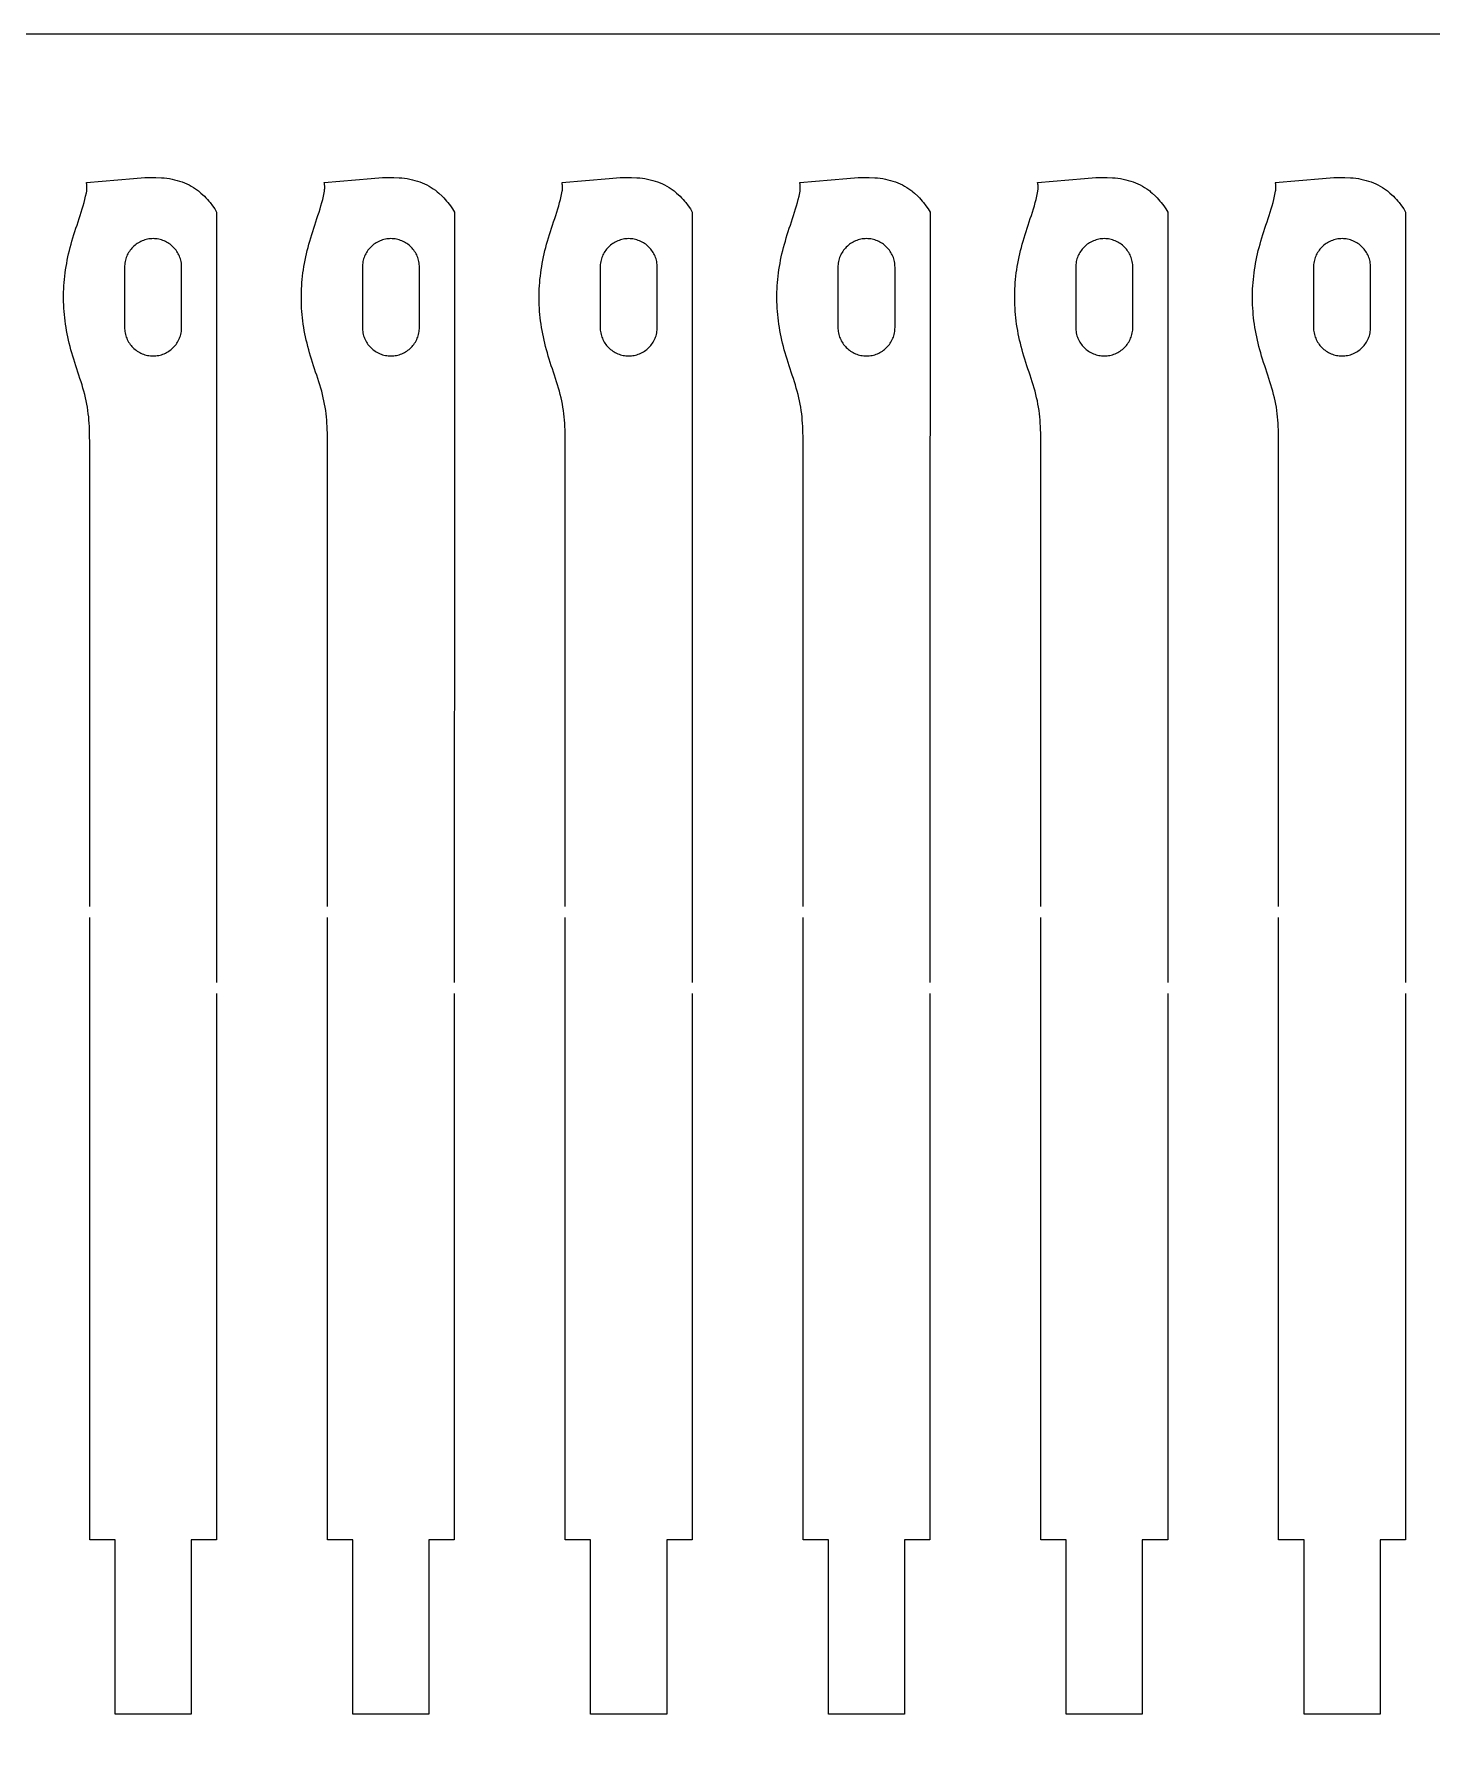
# Model space of a CAD drawing. Header units: millimetres. Extents: x 0 to 340, y 0 to 100.
# Drawn here: x 168.1 to 212.2, y 46 to 100 of the extents above; entities that cross this region are included whole.
import ezdxf

# ---------------------------------------------------------------- set-up
doc = ezdxf.new("R2010")
doc.units = ezdxf.units.MM
doc.layers.add('CUT_red', color=1, linetype='Continuous', true_color=0xff0000)
doc.layers.add('REF_delete', color=7, linetype='Continuous')

msp = doc.modelspace()

# ---------------------------------------------------------------- linework, layer by layer
at = {"layer": 'CUT_red', "true_color": 0xff0000}
for points in [[(169.825, 72.482), (169.825, 87.12), (169.823, 87.322), (169.821, 87.422), (169.818, 87.523), (169.814, 87.624), (169.808, 87.725), (169.801, 87.826), (169.792, 87.927), (169.781, 88.028), (169.767, 88.129), (169.752, 88.23), (169.734, 88.331), (169.714, 88.431), (169.692, 88.532), (169.667, 88.633), (169.641, 88.734), (169.612, 88.835), (169.582, 88.936), (169.551, 89.037), (169.518, 89.138), (169.484, 89.239), (169.451, 89.34), (169.417, 89.441), (169.384, 89.541), (169.351, 89.642), (169.32, 89.743), (169.289, 89.844), (169.259, 89.945), (169.231, 90.046), (169.204, 90.147), (169.179, 90.248), (169.155, 90.349), (169.133, 90.449), (169.113, 90.55), (169.094, 90.651), (169.077, 90.752), (169.061, 90.853), (169.047, 90.954), (169.035, 91.055), (169.025, 91.156), (169.016, 91.257), (169.01, 91.358), (169.004, 91.459), (169.001, 91.559), (169, 91.66), (169, 91.761), (169.002, 91.862), (169.005, 91.963), (169.011, 92.064), (169.018, 92.165), (169.027, 92.266), (169.038, 92.367), (169.05, 92.468), (169.064, 92.568), (169.08, 92.669), (169.098, 92.77), (169.117, 92.871), (169.138, 92.972), (169.16, 93.073), (169.184, 93.174), (169.21, 93.275), (169.237, 93.376), (169.266, 93.476), (169.295, 93.577), (169.326, 93.678), (169.358, 93.779), (169.391, 93.88), (169.424, 93.981), (169.458, 94.082), (169.492, 94.183), (169.525, 94.284), (169.557, 94.385), (169.589, 94.486), (169.619, 94.586), (169.647, 94.687), (169.673, 94.788), (169.697, 94.889), (169.72, 94.996), (169.729, 95.05), (169.732, 95.077), (169.735, 95.104), (169.737, 95.131), (169.738, 95.158), (169.738, 95.186), (169.737, 95.213), (169.735, 95.241), (169.731, 95.269), (169.725, 95.296), (169.722, 95.31), (169.719, 95.324), (171.205, 95.448), (171.561, 95.475), (171.737, 95.481), (171.913, 95.482), (172.086, 95.474), (172.171, 95.466), (172.256, 95.456), (172.339, 95.444), (172.422, 95.429), (172.503, 95.411), (172.583, 95.39), (172.661, 95.367), (172.738, 95.34), (172.813, 95.311), (172.887, 95.279), (172.958, 95.245), (173.028, 95.207), (173.096, 95.167), (173.162, 95.124), (173.226, 95.079), (173.257, 95.056), (173.287, 95.031), (173.334, 94.99), (173.443, 94.889), (173.492, 94.839), (173.538, 94.788), (173.582, 94.738), (173.624, 94.687), (173.7, 94.586), (173.77, 94.486), (173.829, 94.385), (173.829, 94.284), (173.829, 94.183), (173.829, 94.082), (173.829, 93.981), (173.829, 93.88), (173.829, 93.779), (173.829, 93.678), (173.829, 93.577), (173.829, 93.476), (173.829, 93.376), (173.829, 93.275), (173.829, 93.174), (173.829, 93.073), (173.829, 92.972), (173.829, 92.871), (173.829, 92.77), (173.829, 92.669), (173.829, 92.568), (173.829, 92.468), (173.829, 92.367), (173.829, 92.266), (173.829, 92.165), (173.829, 92.064), (173.829, 91.963), (173.829, 91.913), (173.829, 91.887), (173.829, 91.862), (173.829, 91.811), (173.829, 91.799), (173.829, 91.786), (173.829, 91.774), (173.829, 91.767), (173.829, 91.761), (173.829, 91.66), (173.829, 91.654), (173.829, 91.648), (173.829, 91.642), (173.829, 91.635), (173.829, 91.623), (173.829, 91.61), (173.829, 91.559), (173.829, 91.459), (173.829, 91.358), (173.829, 91.257), (173.829, 91.156), (173.829, 91.055), (173.829, 90.954), (173.829, 90.853), (173.829, 90.752), (173.829, 90.651), (173.829, 90.55), (173.829, 90.449), (173.829, 90.349), (173.829, 90.248), (173.829, 90.147), (173.829, 90.046), (173.829, 89.945), (173.829, 89.844), (173.829, 89.743), (173.829, 89.642), (173.829, 89.541), (173.829, 89.441), (173.829, 89.34), (173.829, 89.239), (173.829, 89.138), (173.829, 89.037), (173.829, 88.936), (173.829, 88.835), (173.829, 88.734), (173.829, 88.633), (173.829, 88.532), (173.829, 88.431), (173.829, 88.331), (173.829, 88.23), (173.829, 88.129), (173.829, 88.028), (173.829, 87.927), (173.829, 87.826), (173.829, 87.725), (173.829, 87.624), (173.829, 87.523), (173.829, 87.422), (173.826, 87.221), (173.825, 70.082)], [(177.325, 72.482), (177.325, 87.12), (177.323, 87.322), (177.321, 87.422), (177.318, 87.523), (177.314, 87.624), (177.308, 87.725), (177.301, 87.826), (177.292, 87.927), (177.281, 88.028), (177.267, 88.129), (177.252, 88.23), (177.234, 88.331), (177.214, 88.431), (177.192, 88.532), (177.167, 88.633), (177.141, 88.734), (177.112, 88.835), (177.082, 88.936), (177.051, 89.037), (177.018, 89.138), (176.984, 89.239), (176.951, 89.34), (176.917, 89.441), (176.884, 89.541), (176.851, 89.642), (176.82, 89.743), (176.789, 89.844), (176.759, 89.945), (176.731, 90.046), (176.704, 90.147), (176.679, 90.248), (176.655, 90.349), (176.633, 90.449), (176.613, 90.55), (176.594, 90.651), (176.577, 90.752), (176.561, 90.853), (176.547, 90.954), (176.535, 91.055), (176.525, 91.156), (176.516, 91.257), (176.51, 91.358), (176.504, 91.459), (176.501, 91.559), (176.5, 91.66), (176.5, 91.761), (176.502, 91.862), (176.505, 91.963), (176.511, 92.064), (176.518, 92.165), (176.527, 92.266), (176.538, 92.367), (176.55, 92.468), (176.564, 92.568), (176.58, 92.669), (176.598, 92.77), (176.617, 92.871), (176.638, 92.972), (176.66, 93.073), (176.684, 93.174), (176.71, 93.275), (176.737, 93.376), (176.766, 93.476), (176.795, 93.577), (176.826, 93.678), (176.858, 93.779), (176.891, 93.88), (176.924, 93.981), (176.958, 94.082), (176.992, 94.183), (177.025, 94.284), (177.057, 94.385), (177.089, 94.486), (177.119, 94.586), (177.147, 94.687), (177.173, 94.788), (177.197, 94.889), (177.22, 94.996), (177.229, 95.05), (177.232, 95.077), (177.235, 95.104), (177.237, 95.131), (177.238, 95.158), (177.238, 95.186), (177.237, 95.213), (177.235, 95.241), (177.231, 95.269), (177.225, 95.296), (177.222, 95.31), (177.219, 95.324), (178.705, 95.448), (179.061, 95.475), (179.237, 95.481), (179.413, 95.482), (179.586, 95.474), (179.671, 95.466), (179.756, 95.456), (179.839, 95.444), (179.922, 95.429), (180.003, 95.411), (180.083, 95.39), (180.161, 95.367), (180.238, 95.34), (180.313, 95.311), (180.387, 95.279), (180.458, 95.245), (180.528, 95.207), (180.596, 95.167), (180.662, 95.124), (180.726, 95.079), (180.757, 95.056), (180.787, 95.031), (180.834, 94.99), (180.943, 94.889), (180.992, 94.839), (181.038, 94.788), (181.082, 94.738), (181.124, 94.687), (181.2, 94.586), (181.27, 94.486), (181.329, 94.385), (181.329, 94.284), (181.329, 94.183), (181.329, 94.082), (181.329, 93.981), (181.329, 93.88), (181.329, 93.779), (181.329, 93.678), (181.329, 93.577), (181.329, 93.476), (181.329, 93.376), (181.329, 93.275), (181.329, 93.174), (181.329, 93.073), (181.329, 92.972), (181.329, 92.871), (181.329, 92.77), (181.329, 92.669), (181.329, 92.568), (181.329, 92.468), (181.329, 92.367), (181.329, 92.266), (181.329, 92.165), (181.329, 92.064), (181.329, 91.963), (181.329, 91.913), (181.329, 91.887), (181.329, 91.862), (181.329, 91.811), (181.329, 91.799), (181.329, 91.786), (181.329, 91.774), (181.329, 91.767), (181.329, 91.761), (181.329, 91.66), (181.329, 91.654), (181.329, 91.648), (181.329, 91.642), (181.329, 91.635), (181.329, 91.623), (181.329, 91.61), (181.329, 91.559), (181.329, 91.459), (181.329, 91.358), (181.329, 91.257), (181.329, 91.156), (181.329, 91.055), (181.329, 90.954), (181.329, 90.853), (181.329, 90.752), (181.329, 90.651), (181.329, 90.55), (181.329, 90.449), (181.329, 90.349), (181.329, 90.248), (181.329, 90.147), (181.329, 90.046), (181.329, 89.945), (181.329, 89.844), (181.329, 89.743), (181.329, 89.642), (181.329, 89.541), (181.329, 89.441), (181.329, 89.34), (181.329, 89.239), (181.329, 89.138), (181.329, 89.037), (181.329, 88.936), (181.329, 88.835), (181.329, 88.734), (181.329, 88.633), (181.329, 88.532), (181.329, 88.431), (181.329, 88.331), (181.329, 88.23), (181.329, 88.129), (181.329, 88.028), (181.329, 87.927), (181.329, 87.826), (181.329, 87.725), (181.329, 87.624), (181.329, 87.523), (181.329, 87.422), (181.326, 87.221), (181.325, 70.082)], [(184.825, 72.482), (184.825, 87.12), (184.823, 87.322), (184.821, 87.422), (184.818, 87.523), (184.814, 87.624), (184.808, 87.725), (184.801, 87.826), (184.792, 87.927), (184.781, 88.028), (184.767, 88.129), (184.752, 88.23), (184.734, 88.331), (184.714, 88.431), (184.692, 88.532), (184.667, 88.633), (184.641, 88.734), (184.612, 88.835), (184.582, 88.936), (184.551, 89.037), (184.518, 89.138), (184.484, 89.239), (184.451, 89.34), (184.417, 89.441), (184.384, 89.541), (184.351, 89.642), (184.32, 89.743), (184.289, 89.844), (184.259, 89.945), (184.231, 90.046), (184.204, 90.147), (184.179, 90.248), (184.155, 90.349), (184.133, 90.449), (184.113, 90.55), (184.094, 90.651), (184.077, 90.752), (184.061, 90.853), (184.047, 90.954), (184.035, 91.055), (184.025, 91.156), (184.016, 91.257), (184.01, 91.358), (184.004, 91.459), (184.001, 91.559), (184, 91.66), (184, 91.761), (184.002, 91.862), (184.005, 91.963), (184.011, 92.064), (184.018, 92.165), (184.027, 92.266), (184.038, 92.367), (184.05, 92.468), (184.064, 92.568), (184.08, 92.669), (184.098, 92.77), (184.117, 92.871), (184.138, 92.972), (184.16, 93.073), (184.184, 93.174), (184.21, 93.275), (184.237, 93.376), (184.266, 93.476), (184.295, 93.577), (184.326, 93.678), (184.358, 93.779), (184.391, 93.88), (184.424, 93.981), (184.458, 94.082), (184.492, 94.183), (184.525, 94.284), (184.557, 94.385), (184.589, 94.486), (184.619, 94.586), (184.647, 94.687), (184.673, 94.788), (184.697, 94.889), (184.72, 94.996), (184.729, 95.05), (184.732, 95.077), (184.735, 95.104), (184.737, 95.131), (184.738, 95.158), (184.738, 95.186), (184.737, 95.213), (184.735, 95.241), (184.731, 95.269), (184.725, 95.296), (184.722, 95.31), (184.719, 95.324), (186.205, 95.448), (186.561, 95.475), (186.737, 95.481), (186.913, 95.482), (187.086, 95.474), (187.171, 95.466), (187.256, 95.456), (187.339, 95.444), (187.422, 95.429), (187.503, 95.411), (187.583, 95.39), (187.661, 95.367), (187.738, 95.34), (187.813, 95.311), (187.887, 95.279), (187.958, 95.245), (188.028, 95.207), (188.096, 95.167), (188.162, 95.124), (188.226, 95.079), (188.257, 95.056), (188.287, 95.031), (188.334, 94.99), (188.443, 94.889), (188.492, 94.839), (188.538, 94.788), (188.582, 94.738), (188.624, 94.687), (188.7, 94.586), (188.77, 94.486), (188.829, 94.385), (188.829, 94.284), (188.829, 94.183), (188.829, 94.082), (188.829, 93.981), (188.829, 93.88), (188.829, 93.779), (188.829, 93.678), (188.829, 93.577), (188.829, 93.476), (188.829, 93.376), (188.829, 93.275), (188.829, 93.174), (188.829, 93.073), (188.829, 92.972), (188.829, 92.871), (188.829, 92.77), (188.829, 92.669), (188.829, 92.568), (188.829, 92.468), (188.829, 92.367), (188.829, 92.266), (188.829, 92.165), (188.829, 92.064), (188.829, 91.963), (188.829, 91.913), (188.829, 91.887), (188.829, 91.862), (188.829, 91.811), (188.829, 91.799), (188.829, 91.786), (188.829, 91.774), (188.829, 91.767), (188.829, 91.761), (188.829, 91.66), (188.829, 91.654), (188.829, 91.648), (188.829, 91.642), (188.829, 91.635), (188.829, 91.623), (188.829, 91.61), (188.829, 91.559), (188.829, 91.459), (188.829, 91.358), (188.829, 91.257), (188.829, 91.156), (188.829, 91.055), (188.829, 90.954), (188.829, 90.853), (188.829, 90.752), (188.829, 90.651), (188.829, 90.55), (188.829, 90.449), (188.829, 90.349), (188.829, 90.248), (188.829, 90.147), (188.829, 90.046), (188.829, 89.945), (188.829, 89.844), (188.829, 89.743), (188.829, 89.642), (188.829, 89.541), (188.829, 89.441), (188.829, 89.34), (188.829, 89.239), (188.829, 89.138), (188.829, 89.037), (188.829, 88.936), (188.829, 88.835), (188.829, 88.734), (188.829, 88.633), (188.829, 88.532), (188.829, 88.431), (188.829, 88.331), (188.829, 88.23), (188.829, 88.129), (188.829, 88.028), (188.829, 87.927), (188.829, 87.826), (188.829, 87.725), (188.829, 87.624), (188.829, 87.523), (188.829, 87.422), (188.826, 87.221), (188.825, 70.082)], [(192.325, 72.482), (192.325, 87.12), (192.323, 87.322), (192.321, 87.422), (192.318, 87.523), (192.314, 87.624), (192.308, 87.725), (192.301, 87.826), (192.292, 87.927), (192.281, 88.028), (192.267, 88.129), (192.252, 88.23), (192.234, 88.331), (192.214, 88.431), (192.192, 88.532), (192.167, 88.633), (192.141, 88.734), (192.112, 88.835), (192.082, 88.936), (192.051, 89.037), (192.018, 89.138), (191.984, 89.239), (191.951, 89.34), (191.917, 89.441), (191.884, 89.541), (191.851, 89.642), (191.82, 89.743), (191.789, 89.844), (191.759, 89.945), (191.731, 90.046), (191.704, 90.147), (191.679, 90.248), (191.655, 90.349), (191.633, 90.449), (191.613, 90.55), (191.594, 90.651), (191.577, 90.752), (191.561, 90.853), (191.547, 90.954), (191.535, 91.055), (191.525, 91.156), (191.516, 91.257), (191.51, 91.358), (191.504, 91.459), (191.501, 91.559), (191.5, 91.66), (191.5, 91.761), (191.502, 91.862), (191.505, 91.963), (191.511, 92.064), (191.518, 92.165), (191.527, 92.266), (191.538, 92.367), (191.55, 92.468), (191.564, 92.568), (191.58, 92.669), (191.598, 92.77), (191.617, 92.871), (191.638, 92.972), (191.66, 93.073), (191.684, 93.174), (191.71, 93.275), (191.737, 93.376), (191.766, 93.476), (191.795, 93.577), (191.826, 93.678), (191.858, 93.779), (191.891, 93.88), (191.924, 93.981), (191.958, 94.082), (191.992, 94.183), (192.025, 94.284), (192.057, 94.385), (192.089, 94.486), (192.119, 94.586), (192.147, 94.687), (192.173, 94.788), (192.197, 94.889), (192.22, 94.996), (192.229, 95.05), (192.232, 95.077), (192.235, 95.104), (192.237, 95.131), (192.238, 95.158), (192.238, 95.186), (192.237, 95.213), (192.235, 95.241), (192.231, 95.269), (192.225, 95.296), (192.222, 95.31), (192.219, 95.324), (193.705, 95.448), (194.061, 95.475), (194.237, 95.481), (194.413, 95.482), (194.586, 95.474), (194.671, 95.466), (194.756, 95.456), (194.839, 95.444), (194.922, 95.429), (195.003, 95.411), (195.083, 95.39), (195.161, 95.367), (195.238, 95.34), (195.313, 95.311), (195.387, 95.279), (195.458, 95.245), (195.528, 95.207), (195.596, 95.167), (195.662, 95.124), (195.726, 95.079), (195.757, 95.056), (195.787, 95.031), (195.834, 94.99), (195.943, 94.889), (195.992, 94.839), (196.038, 94.788), (196.082, 94.738), (196.124, 94.687), (196.2, 94.586), (196.27, 94.486), (196.329, 94.385), (196.329, 94.284), (196.329, 94.183), (196.329, 94.082), (196.329, 93.981), (196.329, 93.88), (196.329, 93.779), (196.329, 93.678), (196.329, 93.577), (196.329, 93.476), (196.329, 93.376), (196.329, 93.275), (196.329, 93.174), (196.329, 93.073), (196.329, 92.972), (196.329, 92.871), (196.329, 92.77), (196.329, 92.669), (196.329, 92.568), (196.329, 92.468), (196.329, 92.367), (196.329, 92.266), (196.329, 92.165), (196.329, 92.064), (196.329, 91.963), (196.329, 91.913), (196.329, 91.887), (196.329, 91.862), (196.329, 91.811), (196.329, 91.799), (196.329, 91.786), (196.329, 91.774), (196.329, 91.767), (196.329, 91.761), (196.329, 91.66), (196.329, 91.654), (196.329, 91.648), (196.329, 91.642), (196.329, 91.635), (196.329, 91.623), (196.329, 91.61), (196.329, 91.559), (196.329, 91.459), (196.329, 91.358), (196.329, 91.257), (196.329, 91.156), (196.329, 91.055), (196.329, 90.954), (196.329, 90.853), (196.329, 90.752), (196.329, 90.651), (196.329, 90.55), (196.329, 90.449), (196.329, 90.349), (196.329, 90.248), (196.329, 90.147), (196.329, 90.046), (196.329, 89.945), (196.329, 89.844), (196.329, 89.743), (196.329, 89.642), (196.329, 89.541), (196.329, 89.441), (196.329, 89.34), (196.329, 89.239), (196.329, 89.138), (196.329, 89.037), (196.329, 88.936), (196.329, 88.835), (196.329, 88.734), (196.329, 88.633), (196.329, 88.532), (196.329, 88.431), (196.329, 88.331), (196.329, 88.23), (196.329, 88.129), (196.329, 88.028), (196.329, 87.927), (196.329, 87.826), (196.329, 87.725), (196.329, 87.624), (196.329, 87.523), (196.329, 87.422), (196.326, 87.221), (196.325, 70.082)], [(199.825, 72.482), (199.825, 87.12), (199.823, 87.322), (199.821, 87.422), (199.818, 87.523), (199.814, 87.624), (199.808, 87.725), (199.801, 87.826), (199.792, 87.927), (199.781, 88.028), (199.767, 88.129), (199.752, 88.23), (199.734, 88.331), (199.714, 88.431), (199.692, 88.532), (199.667, 88.633), (199.641, 88.734), (199.612, 88.835), (199.582, 88.936), (199.551, 89.037), (199.518, 89.138), (199.484, 89.239), (199.451, 89.34), (199.417, 89.441), (199.384, 89.541), (199.351, 89.642), (199.32, 89.743), (199.289, 89.844), (199.259, 89.945), (199.231, 90.046), (199.204, 90.147), (199.179, 90.248), (199.155, 90.349), (199.133, 90.449), (199.113, 90.55), (199.094, 90.651), (199.077, 90.752), (199.061, 90.853), (199.047, 90.954), (199.035, 91.055), (199.025, 91.156), (199.016, 91.257), (199.01, 91.358), (199.004, 91.459), (199.001, 91.559), (199, 91.66), (199, 91.761), (199.002, 91.862), (199.005, 91.963), (199.011, 92.064), (199.018, 92.165), (199.027, 92.266), (199.038, 92.367), (199.05, 92.468), (199.064, 92.568), (199.08, 92.669), (199.098, 92.77), (199.117, 92.871), (199.138, 92.972), (199.16, 93.073), (199.184, 93.174), (199.21, 93.275), (199.237, 93.376), (199.266, 93.476), (199.295, 93.577), (199.326, 93.678), (199.358, 93.779), (199.391, 93.88), (199.424, 93.981), (199.458, 94.082), (199.492, 94.183), (199.525, 94.284), (199.557, 94.385), (199.589, 94.486), (199.619, 94.586), (199.647, 94.687), (199.673, 94.788), (199.697, 94.889), (199.72, 94.996), (199.729, 95.05), (199.732, 95.077), (199.735, 95.104), (199.737, 95.131), (199.738, 95.158), (199.738, 95.186), (199.737, 95.213), (199.735, 95.241), (199.731, 95.269), (199.725, 95.296), (199.722, 95.31), (199.719, 95.324), (201.205, 95.448), (201.561, 95.475), (201.737, 95.481), (201.913, 95.482), (202.086, 95.474), (202.171, 95.466), (202.256, 95.456), (202.339, 95.444), (202.422, 95.429), (202.503, 95.411), (202.583, 95.39), (202.661, 95.367), (202.738, 95.34), (202.813, 95.311), (202.887, 95.279), (202.958, 95.245), (203.028, 95.207), (203.096, 95.167), (203.162, 95.124), (203.226, 95.079), (203.257, 95.056), (203.287, 95.031), (203.334, 94.99), (203.443, 94.889), (203.492, 94.839), (203.538, 94.788), (203.582, 94.738), (203.624, 94.687), (203.7, 94.586), (203.77, 94.486), (203.829, 94.385), (203.829, 94.284), (203.829, 94.183), (203.829, 94.082), (203.829, 93.981), (203.829, 93.88), (203.829, 93.779), (203.829, 93.678), (203.829, 93.577), (203.829, 93.476), (203.829, 93.376), (203.829, 93.275), (203.829, 93.174), (203.829, 93.073), (203.829, 92.972), (203.829, 92.871), (203.829, 92.77), (203.829, 92.669), (203.829, 92.568), (203.829, 92.468), (203.829, 92.367), (203.829, 92.266), (203.829, 92.165), (203.829, 92.064), (203.829, 91.963), (203.829, 91.913), (203.829, 91.887), (203.829, 91.862), (203.829, 91.811), (203.829, 91.799), (203.829, 91.786), (203.829, 91.774), (203.829, 91.767), (203.829, 91.761), (203.829, 91.66), (203.829, 91.654), (203.829, 91.648), (203.829, 91.642), (203.829, 91.635), (203.829, 91.623), (203.829, 91.61), (203.829, 91.559), (203.829, 91.459), (203.829, 91.358), (203.829, 91.257), (203.829, 91.156), (203.829, 91.055), (203.829, 90.954), (203.829, 90.853), (203.829, 90.752), (203.829, 90.651), (203.829, 90.55), (203.829, 90.449), (203.829, 90.349), (203.829, 90.248), (203.829, 90.147), (203.829, 90.046), (203.829, 89.945), (203.829, 89.844), (203.829, 89.743), (203.829, 89.642), (203.829, 89.541), (203.829, 89.441), (203.829, 89.34), (203.829, 89.239), (203.829, 89.138), (203.829, 89.037), (203.829, 88.936), (203.829, 88.835), (203.829, 88.734), (203.829, 88.633), (203.829, 88.532), (203.829, 88.431), (203.829, 88.331), (203.829, 88.23), (203.829, 88.129), (203.829, 88.028), (203.829, 87.927), (203.829, 87.826), (203.829, 87.725), (203.829, 87.624), (203.829, 87.523), (203.829, 87.422), (203.826, 87.221), (203.825, 70.082)], [(207.325, 72.482), (207.325, 87.12), (207.323, 87.322), (207.321, 87.422), (207.318, 87.523), (207.314, 87.624), (207.308, 87.725), (207.301, 87.826), (207.292, 87.927), (207.281, 88.028), (207.267, 88.129), (207.252, 88.23), (207.234, 88.331), (207.214, 88.431), (207.192, 88.532), (207.167, 88.633), (207.141, 88.734), (207.112, 88.835), (207.082, 88.936), (207.051, 89.037), (207.018, 89.138), (206.984, 89.239), (206.951, 89.34), (206.917, 89.441), (206.884, 89.541), (206.851, 89.642), (206.82, 89.743), (206.789, 89.844), (206.759, 89.945), (206.731, 90.046), (206.704, 90.147), (206.679, 90.248), (206.655, 90.349), (206.633, 90.449), (206.613, 90.55), (206.594, 90.651), (206.577, 90.752), (206.561, 90.853), (206.547, 90.954), (206.535, 91.055), (206.525, 91.156), (206.516, 91.257), (206.51, 91.358), (206.504, 91.459), (206.501, 91.559), (206.5, 91.66), (206.5, 91.761), (206.502, 91.862), (206.505, 91.963), (206.511, 92.064), (206.518, 92.165), (206.527, 92.266), (206.538, 92.367), (206.55, 92.468), (206.564, 92.568), (206.58, 92.669), (206.598, 92.77), (206.617, 92.871), (206.638, 92.972), (206.66, 93.073), (206.684, 93.174), (206.71, 93.275), (206.737, 93.376), (206.766, 93.476), (206.795, 93.577), (206.826, 93.678), (206.858, 93.779), (206.891, 93.88), (206.924, 93.981), (206.958, 94.082), (206.992, 94.183), (207.025, 94.284), (207.057, 94.385), (207.089, 94.486), (207.119, 94.586), (207.147, 94.687), (207.173, 94.788), (207.197, 94.889), (207.22, 94.996), (207.229, 95.05), (207.232, 95.077), (207.235, 95.104), (207.237, 95.131), (207.238, 95.158), (207.238, 95.186), (207.237, 95.213), (207.235, 95.241), (207.231, 95.269), (207.225, 95.296), (207.222, 95.31), (207.219, 95.324), (208.705, 95.448), (209.061, 95.475), (209.237, 95.481), (209.413, 95.482), (209.586, 95.474), (209.671, 95.466), (209.756, 95.456), (209.839, 95.444), (209.922, 95.429), (210.003, 95.411), (210.083, 95.39), (210.161, 95.367), (210.238, 95.34), (210.313, 95.311), (210.387, 95.279), (210.458, 95.245), (210.528, 95.207), (210.596, 95.167), (210.662, 95.124), (210.726, 95.079), (210.757, 95.056), (210.787, 95.031), (210.834, 94.99), (210.943, 94.889), (210.992, 94.839), (211.038, 94.788), (211.082, 94.738), (211.124, 94.687), (211.2, 94.586), (211.27, 94.486), (211.329, 94.385), (211.329, 94.284), (211.329, 94.183), (211.329, 94.082), (211.329, 93.981), (211.329, 93.88), (211.329, 93.779), (211.329, 93.678), (211.329, 93.577), (211.329, 93.476), (211.329, 93.376), (211.329, 93.275), (211.329, 93.174), (211.329, 93.073), (211.329, 92.972), (211.329, 92.871), (211.329, 92.77), (211.329, 92.669), (211.329, 92.568), (211.329, 92.468), (211.329, 92.367), (211.329, 92.266), (211.329, 92.165), (211.329, 92.064), (211.329, 91.963), (211.329, 91.913), (211.329, 91.887), (211.329, 91.862), (211.329, 91.811), (211.329, 91.799), (211.329, 91.786), (211.329, 91.774), (211.329, 91.767), (211.329, 91.761), (211.329, 91.66), (211.329, 91.654), (211.329, 91.648), (211.329, 91.642), (211.329, 91.635), (211.329, 91.623), (211.329, 91.61), (211.329, 91.559), (211.329, 91.459), (211.329, 91.358), (211.329, 91.257), (211.329, 91.156), (211.329, 91.055), (211.329, 90.954), (211.329, 90.853), (211.329, 90.752), (211.329, 90.651), (211.329, 90.55), (211.329, 90.449), (211.329, 90.349), (211.329, 90.248), (211.329, 90.147), (211.329, 90.046), (211.329, 89.945), (211.329, 89.844), (211.329, 89.743), (211.329, 89.642), (211.329, 89.541), (211.329, 89.441), (211.329, 89.34), (211.329, 89.239), (211.329, 89.138), (211.329, 89.037), (211.329, 88.936), (211.329, 88.835), (211.329, 88.734), (211.329, 88.633), (211.329, 88.532), (211.329, 88.431), (211.329, 88.331), (211.329, 88.23), (211.329, 88.129), (211.329, 88.028), (211.329, 87.927), (211.329, 87.826), (211.329, 87.725), (211.329, 87.624), (211.329, 87.523), (211.329, 87.422), (211.326, 87.221), (211.325, 70.082)], [(172.725, 90.75), (172.725, 92.65), (172.724, 92.694), (172.721, 92.738), (172.715, 92.782), (172.708, 92.826), (172.698, 92.869), (172.686, 92.911), (172.672, 92.953), (172.656, 92.994), (172.639, 93.035), (172.619, 93.074), (172.597, 93.113), (172.573, 93.15), (172.548, 93.186), (172.521, 93.221), (172.492, 93.254), (172.461, 93.286), (172.429, 93.317), (172.396, 93.346), (172.361, 93.373), (172.325, 93.398), (172.288, 93.422), (172.249, 93.444), (172.21, 93.464), (172.169, 93.481), (172.128, 93.497), (172.086, 93.511), (172.044, 93.523), (172.001, 93.533), (171.957, 93.54), (171.913, 93.546), (171.869, 93.549), (171.825, 93.55), (171.781, 93.549), (171.737, 93.546), (171.693, 93.54), (171.649, 93.533), (171.606, 93.523), (171.564, 93.511), (171.522, 93.497), (171.481, 93.481), (171.44, 93.464), (171.401, 93.444), (171.362, 93.422), (171.325, 93.398), (171.289, 93.373), (171.254, 93.346), (171.221, 93.317), (171.189, 93.286), (171.158, 93.254), (171.129, 93.221), (171.102, 93.186), (171.077, 93.15), (171.053, 93.113), (171.031, 93.074), (171.011, 93.035), (170.994, 92.994), (170.978, 92.953), (170.964, 92.911), (170.952, 92.869), (170.942, 92.826), (170.935, 92.782), (170.929, 92.738), (170.926, 92.694), (170.925, 92.65), (170.925, 90.75), (170.926, 90.706), (170.929, 90.662), (170.935, 90.618), (170.942, 90.574), (170.952, 90.531), (170.964, 90.489), (170.978, 90.447), (170.994, 90.406), (171.011, 90.365), (171.031, 90.326), (171.053, 90.287), (171.077, 90.25), (171.102, 90.214), (171.129, 90.179), (171.158, 90.146), (171.189, 90.114), (171.221, 90.083), (171.254, 90.054), (171.289, 90.027), (171.325, 90.002), (171.362, 89.978), (171.401, 89.956), (171.44, 89.936), (171.481, 89.919), (171.522, 89.903), (171.564, 89.889), (171.606, 89.877), (171.649, 89.867), (171.693, 89.86), (171.737, 89.854), (171.781, 89.851), (171.825, 89.85), (171.869, 89.851), (171.913, 89.854), (171.957, 89.86), (172.001, 89.867), (172.044, 89.877), (172.086, 89.889), (172.128, 89.903), (172.169, 89.919), (172.21, 89.936), (172.249, 89.956), (172.288, 89.978), (172.325, 90.002), (172.361, 90.027), (172.396, 90.054), (172.429, 90.083), (172.461, 90.114), (172.492, 90.146), (172.521, 90.179), (172.548, 90.214), (172.573, 90.25), (172.597, 90.287), (172.619, 90.326), (172.639, 90.365), (172.656, 90.406), (172.672, 90.447), (172.686, 90.489), (172.698, 90.531), (172.708, 90.574), (172.715, 90.618), (172.721, 90.662), (172.724, 90.706), (172.725, 90.75)], [(180.225, 90.75), (180.225, 92.65), (180.224, 92.694), (180.221, 92.738), (180.215, 92.782), (180.208, 92.826), (180.198, 92.869), (180.186, 92.911), (180.172, 92.953), (180.156, 92.994), (180.139, 93.035), (180.119, 93.074), (180.097, 93.113), (180.073, 93.15), (180.048, 93.186), (180.021, 93.221), (179.992, 93.254), (179.961, 93.286), (179.929, 93.317), (179.896, 93.346), (179.861, 93.373), (179.825, 93.398), (179.788, 93.422), (179.749, 93.444), (179.71, 93.464), (179.669, 93.481), (179.628, 93.497), (179.586, 93.511), (179.544, 93.523), (179.501, 93.533), (179.457, 93.54), (179.413, 93.546), (179.369, 93.549), (179.325, 93.55), (179.281, 93.549), (179.237, 93.546), (179.193, 93.54), (179.149, 93.533), (179.106, 93.523), (179.064, 93.511), (179.022, 93.497), (178.981, 93.481), (178.94, 93.464), (178.901, 93.444), (178.862, 93.422), (178.825, 93.398), (178.789, 93.373), (178.754, 93.346), (178.721, 93.317), (178.689, 93.286), (178.658, 93.254), (178.629, 93.221), (178.602, 93.186), (178.577, 93.15), (178.553, 93.113), (178.531, 93.074), (178.511, 93.035), (178.494, 92.994), (178.478, 92.953), (178.464, 92.911), (178.452, 92.869), (178.442, 92.826), (178.435, 92.782), (178.429, 92.738), (178.426, 92.694), (178.425, 92.65), (178.425, 90.75), (178.426, 90.706), (178.429, 90.662), (178.435, 90.618), (178.442, 90.574), (178.452, 90.531), (178.464, 90.489), (178.478, 90.447), (178.494, 90.406), (178.511, 90.365), (178.531, 90.326), (178.553, 90.287), (178.577, 90.25), (178.602, 90.214), (178.629, 90.179), (178.658, 90.146), (178.689, 90.114), (178.721, 90.083), (178.754, 90.054), (178.789, 90.027), (178.825, 90.002), (178.862, 89.978), (178.901, 89.956), (178.94, 89.936), (178.981, 89.919), (179.022, 89.903), (179.064, 89.889), (179.106, 89.877), (179.149, 89.867), (179.193, 89.86), (179.237, 89.854), (179.281, 89.851), (179.325, 89.85), (179.369, 89.851), (179.413, 89.854), (179.457, 89.86), (179.501, 89.867), (179.544, 89.877), (179.586, 89.889), (179.628, 89.903), (179.669, 89.919), (179.71, 89.936), (179.749, 89.956), (179.788, 89.978), (179.825, 90.002), (179.861, 90.027), (179.896, 90.054), (179.929, 90.083), (179.961, 90.114), (179.992, 90.146), (180.021, 90.179), (180.048, 90.214), (180.073, 90.25), (180.097, 90.287), (180.119, 90.326), (180.139, 90.365), (180.156, 90.406), (180.172, 90.447), (180.186, 90.489), (180.198, 90.531), (180.208, 90.574), (180.215, 90.618), (180.221, 90.662), (180.224, 90.706), (180.225, 90.75)], [(187.725, 90.75), (187.725, 92.65), (187.724, 92.694), (187.721, 92.738), (187.715, 92.782), (187.708, 92.826), (187.698, 92.869), (187.686, 92.911), (187.672, 92.953), (187.656, 92.994), (187.639, 93.035), (187.619, 93.074), (187.597, 93.113), (187.573, 93.15), (187.548, 93.186), (187.521, 93.221), (187.492, 93.254), (187.461, 93.286), (187.429, 93.317), (187.396, 93.346), (187.361, 93.373), (187.325, 93.398), (187.288, 93.422), (187.249, 93.444), (187.21, 93.464), (187.169, 93.481), (187.128, 93.497), (187.086, 93.511), (187.044, 93.523), (187.001, 93.533), (186.957, 93.54), (186.913, 93.546), (186.869, 93.549), (186.825, 93.55), (186.781, 93.549), (186.737, 93.546), (186.693, 93.54), (186.649, 93.533), (186.606, 93.523), (186.564, 93.511), (186.522, 93.497), (186.481, 93.481), (186.44, 93.464), (186.401, 93.444), (186.362, 93.422), (186.325, 93.398), (186.289, 93.373), (186.254, 93.346), (186.221, 93.317), (186.189, 93.286), (186.158, 93.254), (186.129, 93.221), (186.102, 93.186), (186.077, 93.15), (186.053, 93.113), (186.031, 93.074), (186.011, 93.035), (185.994, 92.994), (185.978, 92.953), (185.964, 92.911), (185.952, 92.869), (185.942, 92.826), (185.935, 92.782), (185.929, 92.738), (185.926, 92.694), (185.925, 92.65), (185.925, 90.75), (185.926, 90.706), (185.929, 90.662), (185.935, 90.618), (185.942, 90.574), (185.952, 90.531), (185.964, 90.489), (185.978, 90.447), (185.994, 90.406), (186.011, 90.365), (186.031, 90.326), (186.053, 90.287), (186.077, 90.25), (186.102, 90.214), (186.129, 90.179), (186.158, 90.146), (186.189, 90.114), (186.221, 90.083), (186.254, 90.054), (186.289, 90.027), (186.325, 90.002), (186.362, 89.978), (186.401, 89.956), (186.44, 89.936), (186.481, 89.919), (186.522, 89.903), (186.564, 89.889), (186.606, 89.877), (186.649, 89.867), (186.693, 89.86), (186.737, 89.854), (186.781, 89.851), (186.825, 89.85), (186.869, 89.851), (186.913, 89.854), (186.957, 89.86), (187.001, 89.867), (187.044, 89.877), (187.086, 89.889), (187.128, 89.903), (187.169, 89.919), (187.21, 89.936), (187.249, 89.956), (187.288, 89.978), (187.325, 90.002), (187.361, 90.027), (187.396, 90.054), (187.429, 90.083), (187.461, 90.114), (187.492, 90.146), (187.521, 90.179), (187.548, 90.214), (187.573, 90.25), (187.597, 90.287), (187.619, 90.326), (187.639, 90.365), (187.656, 90.406), (187.672, 90.447), (187.686, 90.489), (187.698, 90.531), (187.708, 90.574), (187.715, 90.618), (187.721, 90.662), (187.724, 90.706), (187.725, 90.75)], [(195.225, 90.75), (195.225, 92.65), (195.224, 92.694), (195.221, 92.738), (195.215, 92.782), (195.208, 92.826), (195.198, 92.869), (195.186, 92.911), (195.172, 92.953), (195.156, 92.994), (195.139, 93.035), (195.119, 93.074), (195.097, 93.113), (195.073, 93.15), (195.048, 93.186), (195.021, 93.221), (194.992, 93.254), (194.961, 93.286), (194.929, 93.317), (194.896, 93.346), (194.861, 93.373), (194.825, 93.398), (194.788, 93.422), (194.749, 93.444), (194.71, 93.464), (194.669, 93.481), (194.628, 93.497), (194.586, 93.511), (194.544, 93.523), (194.501, 93.533), (194.457, 93.54), (194.413, 93.546), (194.369, 93.549), (194.325, 93.55), (194.281, 93.549), (194.237, 93.546), (194.193, 93.54), (194.149, 93.533), (194.106, 93.523), (194.064, 93.511), (194.022, 93.497), (193.981, 93.481), (193.94, 93.464), (193.901, 93.444), (193.862, 93.422), (193.825, 93.398), (193.789, 93.373), (193.754, 93.346), (193.721, 93.317), (193.689, 93.286), (193.658, 93.254), (193.629, 93.221), (193.602, 93.186), (193.577, 93.15), (193.553, 93.113), (193.531, 93.074), (193.511, 93.035), (193.494, 92.994), (193.478, 92.953), (193.464, 92.911), (193.452, 92.869), (193.442, 92.826), (193.435, 92.782), (193.429, 92.738), (193.426, 92.694), (193.425, 92.65), (193.425, 90.75), (193.426, 90.706), (193.429, 90.662), (193.435, 90.618), (193.442, 90.574), (193.452, 90.531), (193.464, 90.489), (193.478, 90.447), (193.494, 90.406), (193.511, 90.365), (193.531, 90.326), (193.553, 90.287), (193.577, 90.25), (193.602, 90.214), (193.629, 90.179), (193.658, 90.146), (193.689, 90.114), (193.721, 90.083), (193.754, 90.054), (193.789, 90.027), (193.825, 90.002), (193.862, 89.978), (193.901, 89.956), (193.94, 89.936), (193.981, 89.919), (194.022, 89.903), (194.064, 89.889), (194.106, 89.877), (194.149, 89.867), (194.193, 89.86), (194.237, 89.854), (194.281, 89.851), (194.325, 89.85), (194.369, 89.851), (194.413, 89.854), (194.457, 89.86), (194.501, 89.867), (194.544, 89.877), (194.586, 89.889), (194.628, 89.903), (194.669, 89.919), (194.71, 89.936), (194.749, 89.956), (194.788, 89.978), (194.825, 90.002), (194.861, 90.027), (194.896, 90.054), (194.929, 90.083), (194.961, 90.114), (194.992, 90.146), (195.021, 90.179), (195.048, 90.214), (195.073, 90.25), (195.097, 90.287), (195.119, 90.326), (195.139, 90.365), (195.156, 90.406), (195.172, 90.447), (195.186, 90.489), (195.198, 90.531), (195.208, 90.574), (195.215, 90.618), (195.221, 90.662), (195.224, 90.706), (195.225, 90.75)], [(202.725, 90.75), (202.725, 92.65), (202.724, 92.694), (202.721, 92.738), (202.715, 92.782), (202.708, 92.826), (202.698, 92.869), (202.686, 92.911), (202.672, 92.953), (202.656, 92.994), (202.639, 93.035), (202.619, 93.074), (202.597, 93.113), (202.573, 93.15), (202.548, 93.186), (202.521, 93.221), (202.492, 93.254), (202.461, 93.286), (202.429, 93.317), (202.396, 93.346), (202.361, 93.373), (202.325, 93.398), (202.288, 93.422), (202.249, 93.444), (202.21, 93.464), (202.169, 93.481), (202.128, 93.497), (202.086, 93.511), (202.044, 93.523), (202.001, 93.533), (201.957, 93.54), (201.913, 93.546), (201.869, 93.549), (201.825, 93.55), (201.781, 93.549), (201.737, 93.546), (201.693, 93.54), (201.649, 93.533), (201.606, 93.523), (201.564, 93.511), (201.522, 93.497), (201.481, 93.481), (201.44, 93.464), (201.401, 93.444), (201.362, 93.422), (201.325, 93.398), (201.289, 93.373), (201.254, 93.346), (201.221, 93.317), (201.189, 93.286), (201.158, 93.254), (201.129, 93.221), (201.102, 93.186), (201.077, 93.15), (201.053, 93.113), (201.031, 93.074), (201.011, 93.035), (200.994, 92.994), (200.978, 92.953), (200.964, 92.911), (200.952, 92.869), (200.942, 92.826), (200.935, 92.782), (200.929, 92.738), (200.926, 92.694), (200.925, 92.65), (200.925, 90.75), (200.926, 90.706), (200.929, 90.662), (200.935, 90.618), (200.942, 90.574), (200.952, 90.531), (200.964, 90.489), (200.978, 90.447), (200.994, 90.406), (201.011, 90.365), (201.031, 90.326), (201.053, 90.287), (201.077, 90.25), (201.102, 90.214), (201.129, 90.179), (201.158, 90.146), (201.189, 90.114), (201.221, 90.083), (201.254, 90.054), (201.289, 90.027), (201.325, 90.002), (201.362, 89.978), (201.401, 89.956), (201.44, 89.936), (201.481, 89.919), (201.522, 89.903), (201.564, 89.889), (201.606, 89.877), (201.649, 89.867), (201.693, 89.86), (201.737, 89.854), (201.781, 89.851), (201.825, 89.85), (201.869, 89.851), (201.913, 89.854), (201.957, 89.86), (202.001, 89.867), (202.044, 89.877), (202.086, 89.889), (202.128, 89.903), (202.169, 89.919), (202.21, 89.936), (202.249, 89.956), (202.288, 89.978), (202.325, 90.002), (202.361, 90.027), (202.396, 90.054), (202.429, 90.083), (202.461, 90.114), (202.492, 90.146), (202.521, 90.179), (202.548, 90.214), (202.573, 90.25), (202.597, 90.287), (202.619, 90.326), (202.639, 90.365), (202.656, 90.406), (202.672, 90.447), (202.686, 90.489), (202.698, 90.531), (202.708, 90.574), (202.715, 90.618), (202.721, 90.662), (202.724, 90.706), (202.725, 90.75)], [(210.225, 90.75), (210.225, 92.65), (210.224, 92.694), (210.221, 92.738), (210.215, 92.782), (210.208, 92.826), (210.198, 92.869), (210.186, 92.911), (210.172, 92.953), (210.156, 92.994), (210.139, 93.035), (210.119, 93.074), (210.097, 93.113), (210.073, 93.15), (210.048, 93.186), (210.021, 93.221), (209.992, 93.254), (209.961, 93.286), (209.929, 93.317), (209.896, 93.346), (209.861, 93.373), (209.825, 93.398), (209.788, 93.422), (209.749, 93.444), (209.71, 93.464), (209.669, 93.481), (209.628, 93.497), (209.586, 93.511), (209.544, 93.523), (209.501, 93.533), (209.457, 93.54), (209.413, 93.546), (209.369, 93.549), (209.325, 93.55), (209.281, 93.549), (209.237, 93.546), (209.193, 93.54), (209.149, 93.533), (209.106, 93.523), (209.064, 93.511), (209.022, 93.497), (208.981, 93.481), (208.94, 93.464), (208.901, 93.444), (208.862, 93.422), (208.825, 93.398), (208.789, 93.373), (208.754, 93.346), (208.721, 93.317), (208.689, 93.286), (208.658, 93.254), (208.629, 93.221), (208.602, 93.186), (208.577, 93.15), (208.553, 93.113), (208.531, 93.074), (208.511, 93.035), (208.494, 92.994), (208.478, 92.953), (208.464, 92.911), (208.452, 92.869), (208.442, 92.826), (208.435, 92.782), (208.429, 92.738), (208.426, 92.694), (208.425, 92.65), (208.425, 90.75), (208.426, 90.706), (208.429, 90.662), (208.435, 90.618), (208.442, 90.574), (208.452, 90.531), (208.464, 90.489), (208.478, 90.447), (208.494, 90.406), (208.511, 90.365), (208.531, 90.326), (208.553, 90.287), (208.577, 90.25), (208.602, 90.214), (208.629, 90.179), (208.658, 90.146), (208.689, 90.114), (208.721, 90.083), (208.754, 90.054), (208.789, 90.027), (208.825, 90.002), (208.862, 89.978), (208.901, 89.956), (208.94, 89.936), (208.981, 89.919), (209.022, 89.903), (209.064, 89.889), (209.106, 89.877), (209.149, 89.867), (209.193, 89.86), (209.237, 89.854), (209.281, 89.851), (209.325, 89.85), (209.369, 89.851), (209.413, 89.854), (209.457, 89.86), (209.501, 89.867), (209.544, 89.877), (209.586, 89.889), (209.628, 89.903), (209.669, 89.919), (209.71, 89.936), (209.749, 89.956), (209.788, 89.978), (209.825, 90.002), (209.861, 90.027), (209.896, 90.054), (209.929, 90.083), (209.961, 90.114), (209.992, 90.146), (210.021, 90.179), (210.048, 90.214), (210.073, 90.25), (210.097, 90.287), (210.119, 90.326), (210.139, 90.365), (210.156, 90.406), (210.172, 90.447), (210.186, 90.489), (210.198, 90.531), (210.208, 90.574), (210.215, 90.618), (210.221, 90.662), (210.224, 90.706), (210.225, 90.75)], [(170.625, 47), (170.625, 52.5), (169.825, 52.5), (169.825, 55.5), (169.825, 55.51), (169.825, 70.5), (169.825, 72.132)], [(178.125, 47), (178.125, 52.5), (177.325, 52.5), (177.325, 55.5), (177.325, 55.51), (177.325, 70.5), (177.325, 72.132)], [(185.625, 47), (185.625, 52.5), (184.825, 52.5), (184.825, 55.5), (184.825, 55.51), (184.825, 70.5), (184.825, 72.132)], [(193.125, 47), (193.125, 52.5), (192.325, 52.5), (192.325, 55.5), (192.325, 55.51), (192.325, 70.5), (192.325, 72.132)], [(200.625, 47), (200.625, 52.5), (199.825, 52.5), (199.825, 55.5), (199.825, 55.51), (199.825, 70.5), (199.825, 72.132)], [(208.125, 47), (208.125, 52.5), (207.325, 52.5), (207.325, 55.5), (207.325, 55.51), (207.325, 70.5), (207.325, 72.132)], [(173.825, 69.732), (173.825, 55.5), (173.825, 52.5), (173.025, 52.5), (173.025, 47), (170.625, 47)], [(181.325, 69.732), (181.325, 55.5), (181.325, 52.5), (180.525, 52.5), (180.525, 47), (178.125, 47)], [(188.825, 69.732), (188.825, 55.5), (188.825, 52.5), (188.025, 52.5), (188.025, 47), (185.625, 47)], [(196.325, 69.732), (196.325, 55.5), (196.325, 52.5), (195.525, 52.5), (195.525, 47), (193.125, 47)], [(203.825, 69.732), (203.825, 55.5), (203.825, 52.5), (203.025, 52.5), (203.025, 47), (200.625, 47)], [(211.325, 69.732), (211.325, 55.5), (211.325, 52.5), (210.525, 52.5), (210.525, 47), (208.125, 47)]]:
    msp.add_lwpolyline(points, dxfattribs=at)
at = {"layer": 'REF_delete'}
msp.add_lwpolyline([(340, 0), (340, 100), (0, 100), (0, 0), (340, 0)], dxfattribs=at)

doc.saveas('drawing.dxf')
